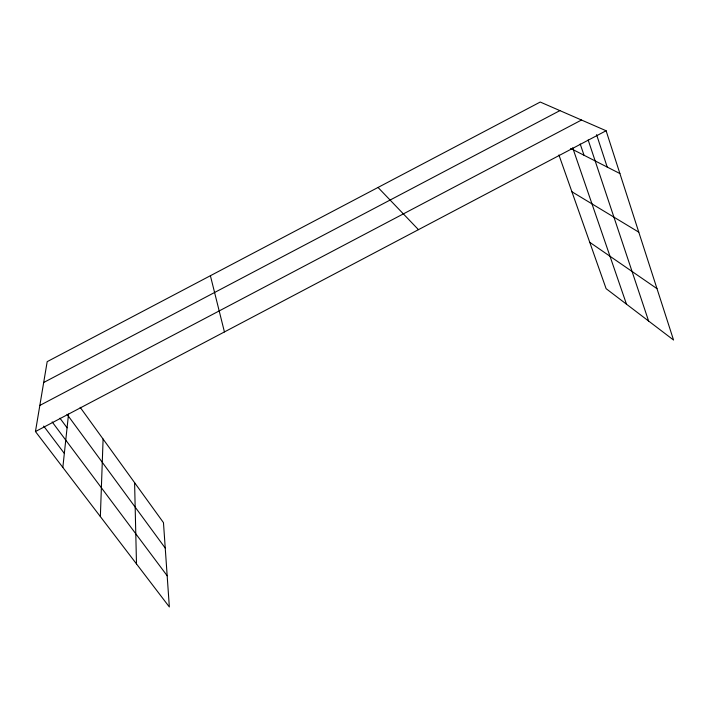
<?xml version="1.0" encoding="UTF-8"?>
<svg xmlns="http://www.w3.org/2000/svg" width="709" height="709" viewBox="0 0 709 709"><rect width="100%" height="100%" fill="white"/><g stroke="black" fill="none" stroke-linecap="round" stroke-linejoin="round"><path stroke-width="1.06" d="M100.359 516.586L103.097 439.057M62.835 467.435L68.551 414.047M80.161 407.312L163.469 522.648L169.345 606.957L35.45 431.551L47.184 361.652L540.24 102.043L606.106 130.748L673.55 340.028L606.115 288.669L558.914 154.952M43.683 382.506L559.906 110.613M39.837 405.433L581.504 120.025M35.45 431.551L606.106 130.748M570.63 148.429L619.896 173.537M571.906 191.749L638.791 232.171M589.755 242.31L656.995 288.652M378.03 187.451L418.461 229.663M43.692 426.082L64.333 453.423M52.147 421.908L167.173 575.77M59.946 418.186L67.08 427.811M67.036 414.313L165.241 548.084M572.686 147.773L626.472 304.17M580.192 143.962L584.021 155.253M588.16 139.957L648.611 321.035M596.579 134.657L607.214 167.076M210.396 275.721L224.434 331.936M134.595 482.669L136.491 563.921"/></g></svg>
